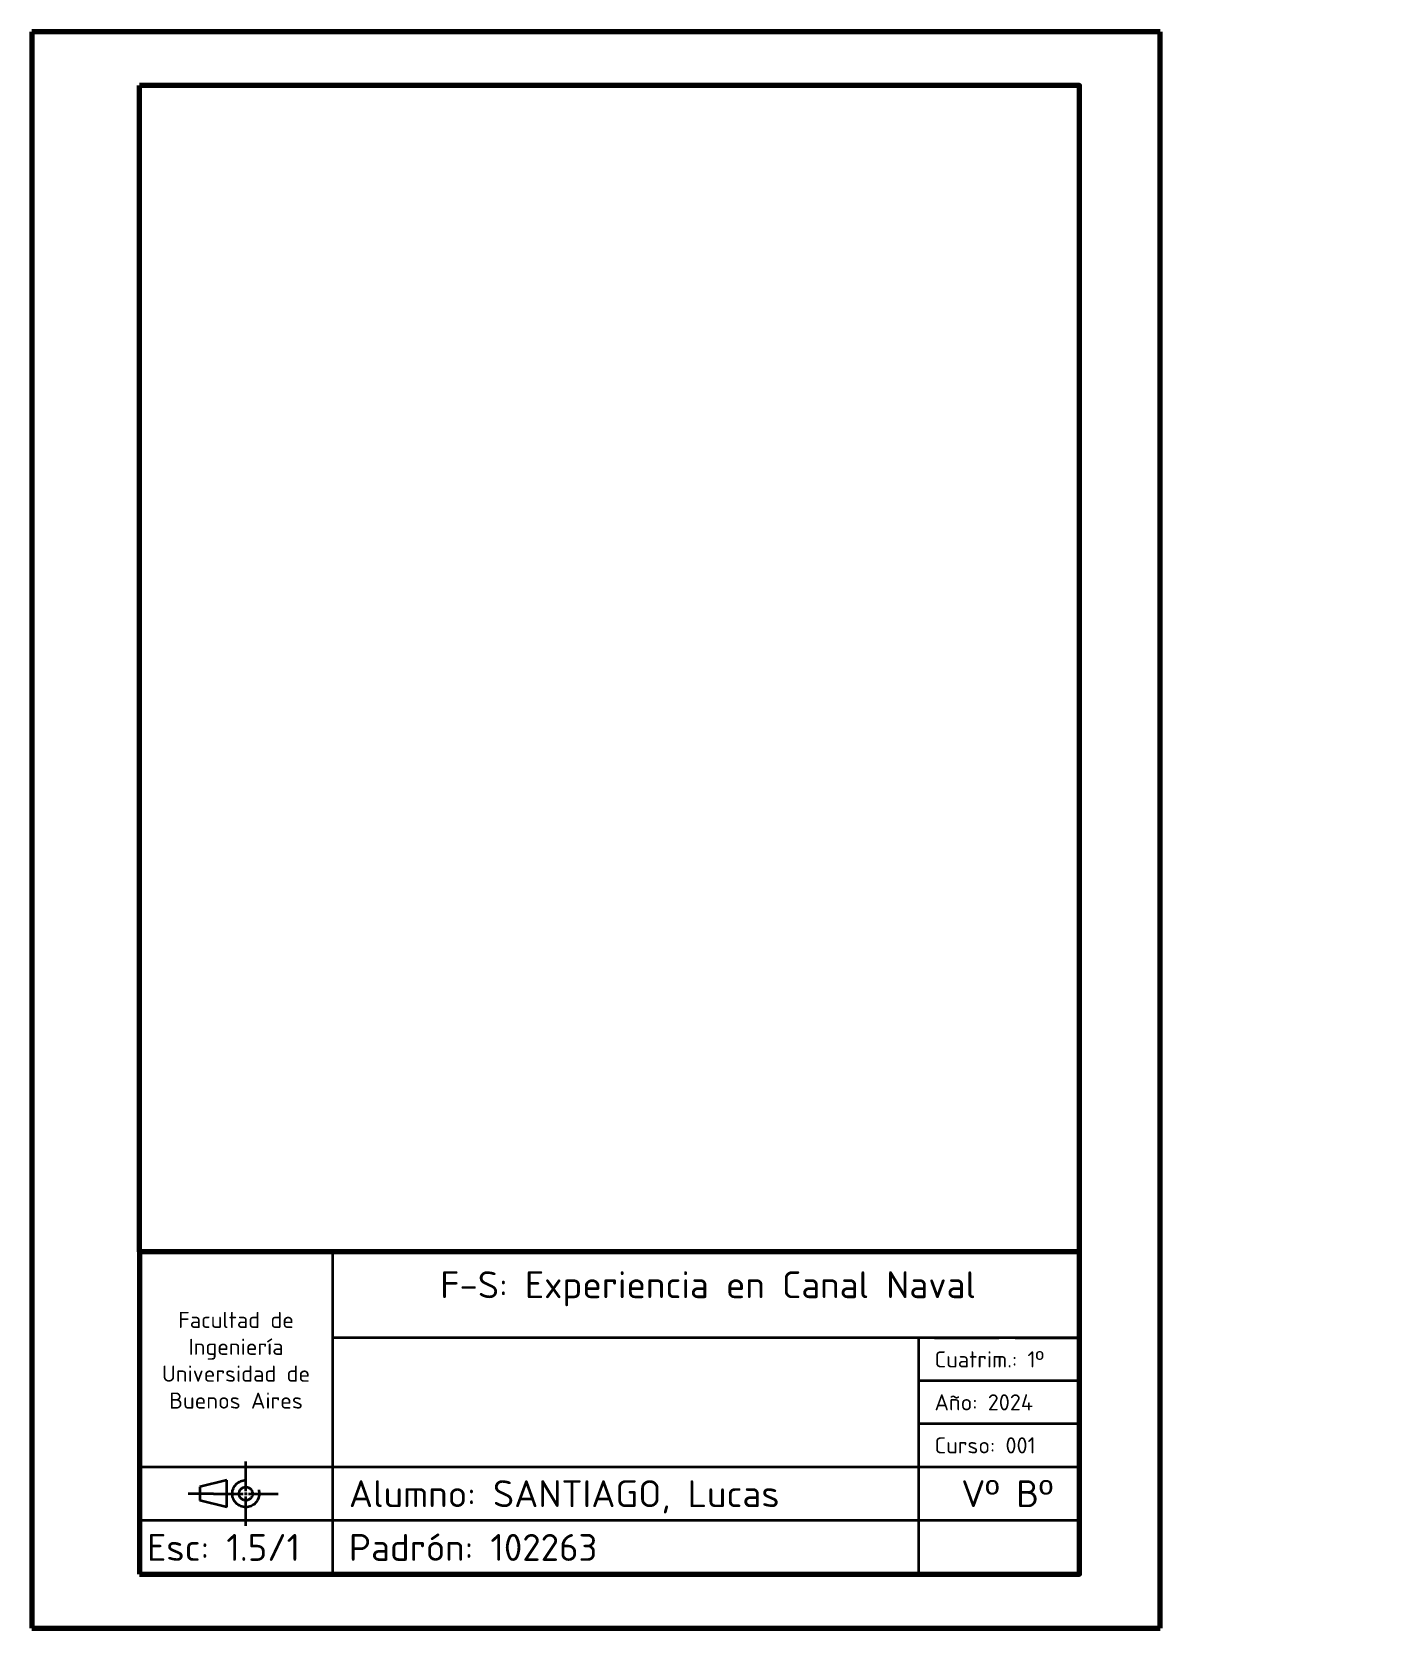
# Model space of a CAD drawing. Header units: millimetres. Extents: x 2238 to 2488, y 1730 to 2027.
import ezdxf

# ---------------------------------------------------------------- set-up
doc = ezdxf.new("R2010")
doc.units = ezdxf.units.MM
doc.linetypes.add('ACAD_ISO02W100', pattern=[15, 12, -3])
doc.linetypes.add('CENTER2', pattern=[28.575, 19.05, -3.175, 3.175, -3.175])
doc.layers.get('0').update_dxf_attribs({"lineweight": 70})
for name, color, linetype, lineweight in [('caligrafia 3.5mm', 12, 'ACAD_ISO02W100', 35), ('caligrafia 5mm', 172, 'ACAD_ISO02W100', 50), ('linea interna', 30, 'Continuous', 35), ('lineas para letras', 11, 'ACAD_ISO02W100', 35)]:
    doc.layers.add(name, color=color, linetype=linetype, lineweight=lineweight)
doc.styles.get("Standard").update_dxf_attribs({"font": 'isocpeur.ttf'})

# ---------------------------------------------------------------- blocks, each defined once
blk = doc.blocks.new('*U1')
at = {"layer": 'caligrafia 3.5mm', "color": 0, "linetype": 'CENTER2', "transparency": 16777216}
for p, q in [((0, 0.5), (0, 6)), ((-6, 0), (-0.5, 0)), ((0.5, 0), (6, 0)), ((0, -6), (0, -0.5))]:
    blk.add_line(p, q, dxfattribs=at)
at = {"layer": 'caligrafia 3.5mm', "color": 0, "linetype": 'Continuous', "transparency": 16777216}
for p, q in [((-0.25, 0), (0.25, 0)), ((0, -0.25), (0, 0.25))]:
    blk.add_line(p, q, dxfattribs=at)

msp = doc.modelspace()

# ---------------------------------------------------------------- linework, layer by layer
at = {"ltscale": 0.005}
for p, q in [((2448.05, 2026.7), (2238.05, 2026.7)), ((2238.05, 2026.7), (2238.05, 1729.7)), ((2448.05, 1729.7), (2448.05, 2026.7)), ((2238.05, 1729.7), (2448.05, 1729.7))]:
    msp.add_line(p, q, dxfattribs=at)
for points in [[(2258.05, 1799.7), (2258.05, 2016.7)], [(2433.05, 2016.7), (2433.05, 2016.7), (2258.05, 2016.7)], [(2433.05, 1799.7), (2433.05, 2016.7)]]:
    msp.add_lwpolyline(points, dxfattribs=at)
msp.add_lwpolyline([(2258.05, 1739.7), (2433.05, 1739.7), (2433.05, 1799.7), (2258.05, 1799.7)], close=True)
at = {"layer": 'caligrafia 3.5mm'}
for points in [[(2274.31, 1757.2), (2269.31, 1755.95)], [(2269.31, 1755.95), (2269.31, 1753.45)], [(2274.31, 1752.2), (2274.31, 1757.2)], [(2271.86, 1754.7), (2267.11, 1754.7)], [(2274.31, 1752.2), (2269.31, 1753.45)]]:
    msp.add_lwpolyline(points, dxfattribs=at)
for radius in [2.5, 1.25]:
    msp.add_circle((2277.86, 1754.7), radius, dxfattribs=at)
at = {"layer": 'linea interna'}
for points in [[(2294.05, 1739.7), (2294.05, 1799.7)], [(2433.05, 1783.7), (2294.05, 1783.7)], [(2403.05, 1783.7), (2403.05, 1739.7)], [(2433.05, 1775.7), (2403.05, 1775.7)], [(2433.05, 1767.7), (2403.05, 1767.7)], [(2258.05, 1759.7), (2433.05, 1759.7)], [(2433.05, 1749.7), (2258.05, 1749.7)]]:
    msp.add_lwpolyline(points, dxfattribs=at)
at = {"layer": 'lineas para letras'}
msp.add_line((2406.05, 1783.7), (2433.05, 1783.7), dxfattribs=at)

# ---------------------------------------------------------------- block references
at = {"layer": 'caligrafia 3.5mm', "linetype": 'CENTER2'}
msp.add_blockref('*U1', (2277.86, 1754.7), dxfattribs=at)

# ---------------------------------------------------------------- texts
at = {"layer": 'caligrafia 3.5mm', "attachment_point": 1}
for s, width, gutter_width, insert, char_height in [('\\pxqc;Facultad de \\PIngeniería \\PUniversidad de \\PBuenos Aires', 36, 15, (2258.05, 1788.53), 3), ('Cuatrim.: 1º', 27, 15, (2406.05, 1781.2), 3), ('Año: 2024', 27, 15, (2406.05, 1773.2), 3), ('Curso: 001', 27, 15, (2406.05, 1765.2), 3), ('\\pxqc;Vº Bº', 27, 25, (2406.05, 1757.2), 5)]:
    msp.add_mtext_dynamic_manual_height_columns(s, width=width, gutter_width=gutter_width, heights=[0], dxfattribs=dict(at, insert=insert, char_height=char_height))
at = {"layer": 'caligrafia 5mm'}
for s, p in [('Alumno: SANTIAGO, Lucas', (2297.05, 1752.2)), (' Esc: 1.5/1  ', (2256.29, 1742.2)), ('Padrón: 102263', (2297.05, 1742.2))]:
    msp.add_text(s, height=5, dxfattribs=at).set_placement(p)
at = {"layer": 'caligrafia 5mm', "insert": (2294.05, 1796.08), "char_height": 5, "attachment_point": 1}
msp.add_mtext_dynamic_manual_height_columns('^IF-S: Experiencia en Canal Naval', width=139, gutter_width=25, heights=[0], dxfattribs=at)

doc.saveas('drawing.dxf')
